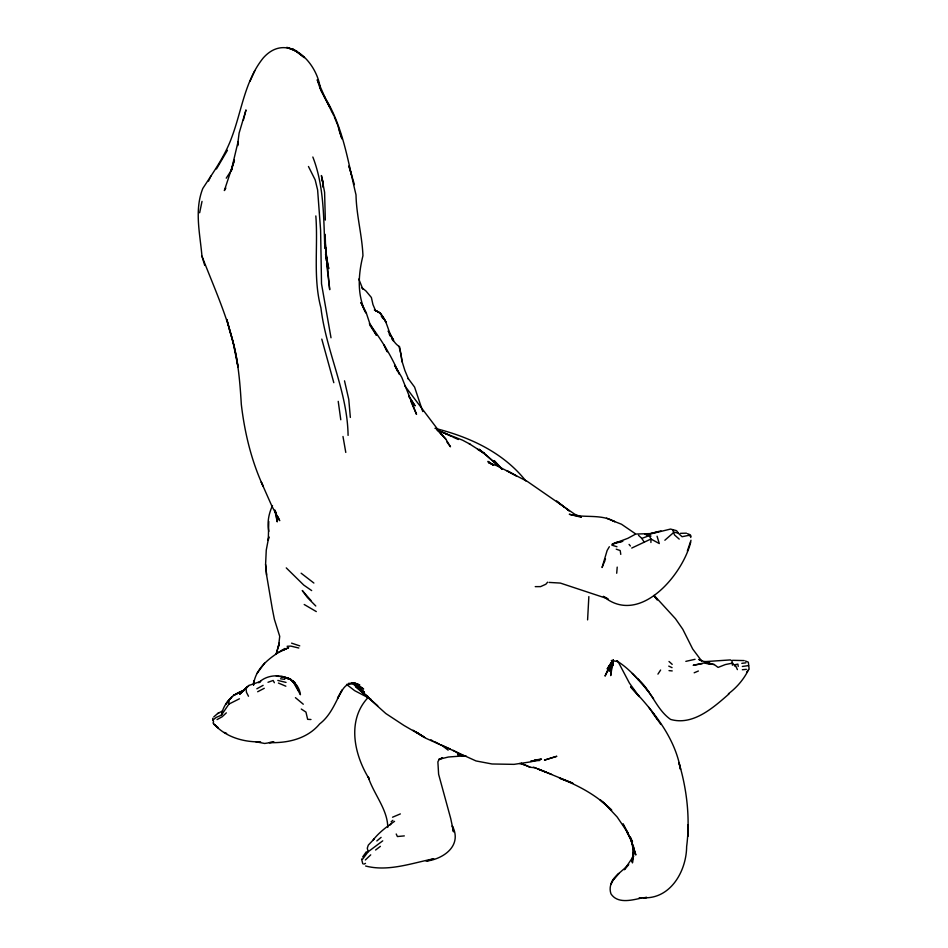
<?xml version="1.0" encoding="UTF-8"?>
<svg xmlns="http://www.w3.org/2000/svg" width="948" height="948" viewBox="0 0 948 948"><rect width="100%" height="100%" fill="white"/><g stroke="black" fill="none" stroke-linecap="round" stroke-linejoin="round"><path stroke-width="1.42" d="M650.92 542.517L650.932 539.021L649.261 535.632L645.019 534.198L651.015 536.094M325.318 220.078L324.607 192.349L321.408 175.534L323.268 184.647L322.249 178.959L322.474 181.293M268.77 521.388L268.284 540.396L268.829 536.876M276.271 515.12L276.306 512.264M253.685 683.662C256.079 667.037 271.401 656.502 284.91 648.479M213.584 721.973L212.684 718.311M588.85 596.6L587.594 619.885M279.21 643.218L276.224 654.001L279.21 643.218L278.582 646.287L279.719 636.345L274.387 619.305L272.313 608.806L266.589 575.069L265.594 564.51L266.258 550.148L268.734 537.149M212.648 720.302L216.191 717.435L221.394 715.171L228.895 704.103L229.013 700.987M253.543 685.084L253.744 680.842L253.519 685.167M616.71 573.244L617.207 567.105M611.59 666.918L610.713 675.604L612.989 660.981M611.887 664.027L612.183 661.135M728.396 693.806C737.153 687.264 744.488 678.495 749.098 668.565L748.327 662.154L745.424 661.017M690.772 537.516L690.393 534.838L687.442 533.688M732.401 665.212L732.057 660.993L730.434 659.915L704.459 661.657L709.199 662.142L703.712 661.443L698.806 659.417L701.662 660.993L692.692 649.001L682.797 629.271L675.474 618.724L654.12 595.391M237.877 145.577L238.315 142.958M387.744 827.462C387.768 809.426 373.405 793.737 368.097 776.602L369.317 779.138C354.185 754.916 346.494 720.302 368.168 697.432M199.649 212.779L202.019 201.379M604.516 561.465L602.063 567.532L607.135 550.48L609.339 546.723M612.112 661.834L611.176 665.994L612.432 661.882M243.387 120.088L246.006 109.921L239.109 133.099L237.747 143.776L238.114 141.56L231.051 171.375L234.429 160.105L224.344 190.56L225.849 188.071M691.009 540.253L687.359 550.989M690.725 542.078C682.513 575.306 639.236 626.344 603.39 596.363L607.004 598.283M243.743 690.618C232.438 693.438 223.301 704.056 221.394 715.171M612.313 661.799L609.137 671.196L613.238 660.709M604.172 562.365L605.488 558.929M272.503 505.545C268.782 513.615 266.969 522.549 268.817 531.366M612.918 660.756L611.804 663.399L613.155 660.815M607.846 669.726L605.037 676.102L613.309 659.962M329.691 107.171L320.839 90.048L325.448 98.651L317.236 79.727L320.294 89.017C317.699 62.556 287.374 31.059 263.354 57.828C244.797 80.71 241.799 110.821 231.679 137.543C224.972 156.136 213.418 172.05 202.801 188.462C194.174 210.231 200.064 233.718 201.948 256.161C215.883 292.292 232.805 327.996 237.984 366.888L233.244 343.176L226.856 319.5L229.819 331.29M633.548 856.245L631.724 861.376L633.643 851.517L632.411 862.929L633.311 845.498L634.331 853.899L630.444 837.451M249.988 81.362L254.811 70.673M208.536 181.104L210.847 176.127M362.669 856.921L366.366 851.766M221.631 712.351L222.282 711.083L217.602 713.548L213.715 716.972M227.425 150.305L216.464 168.969M633.655 855.902L624.365 869.719L627.777 865.714M609.102 667.214L613.238 660.104M382.731 840.84L368.132 851.778L362.48 859.362M611.898 662.297L613.309 660.021M612.491 660.91L607.407 668.956L612.562 660.78M226.24 178.165L232.023 169.313M657.936 674.123L660.614 670.035M612.408 660.993L607.301 668.743L613.557 660.709M257.074 673.412L264.575 663.15M746.586 672.227L748.683 669.537M547.636 582.167L545.858 584.241L540.573 586.622L535.241 586.634M628.749 864.564C620.928 872.527 606.59 880.443 610.95 893.822C617.646 904.131 631.889 900.138 641.82 897.981L638.822 898.325L646.832 897.448L643.479 897.78C670.698 899.048 686.447 870.88 686.636 846.6C690.263 818.551 686.992 789.589 678.898 762.583L680.534 769.397C674.869 736.797 652.591 710.313 630.61 686.873M389.841 825.175L391.465 823.421M729.213 693.735C713.536 707.457 693.071 725.943 670.58 719.414C656.087 709.223 651.288 690.274 637.649 678.969L643.514 685.131L653.539 698.676M365.336 859.978L370.727 854.859M664.856 540.241L674.052 532.148L678.152 533.131L682.062 536.71L688.521 535.407L690.95 536.13M294.01 682.821L292.636 680.877L300.421 694.706C297.968 675.32 271.211 670.046 258.662 682.738L260.676 681.422L248.945 685.463L239.654 694.28L247.262 686.755L246.077 688.758L246.48 692.336L248.483 696.247M226.335 712.86L222.152 716.771L217.045 719.603M248.945 685.463L240.804 692.55L242.688 691.08L233.374 695.405L243.79 690.63M376.83 840.959L381.108 837.368M391.121 821.809L392.875 820.34M375.598 850.012L380.385 846.351M394.558 821.335C386.772 826.644 379.01 832.474 373.216 839.916L374.235 838.909L368.31 845.118L367.291 848.176L368.132 851.778M657.071 536.224L659.287 543.548L650.932 539.021L631.735 548.062M256.837 688.793L263.117 685.345M257.655 691.756L264.267 688.295M217.602 713.548L218.763 712.943M228.895 704.103L239.441 698.783M392.543 817.212L400.352 813.917M278.285 652.556L288.642 647.674L281.876 650.482M283.049 650.221L286.13 648.716M363.878 864.149L365.513 863.367M612.053 544.211L616.591 542.28L622.836 541.261L613.072 543.891L627.849 538.31L635.693 534.056L652.283 533.534L670.532 529.067L676.54 530.667L678.507 533.155M694.173 672.796L698.392 671.006M638.525 535.336L641.808 538.417L649.261 535.632M267.988 682.287L273.142 680.474L274.363 682.726M427.465 860.76L433.71 858.781C411.657 863.201 388.088 871.911 365.608 865.998M658.552 531.567L648.598 534.234M426.173 861.151C443.64 859.054 462.671 845.533 452.279 825.803L453.535 831.846L450.738 818.634L438.616 774.255L437.881 761.872L438.829 759.976L442.55 757.808L438.806 759.348L448.416 757.014L464.591 755.805M685.831 661.36L695.062 659.31M661.005 530.904L648.622 534.08M742.343 666.456L748.565 665.603M534.305 760.142L541.474 759.075L530.833 761.848L514.006 764.361L492.048 763.981L476.026 760.948L425.19 737.947L417.215 732.697M741.798 663.339L745.922 662.818M742.343 669.738L746.36 669.347M404.31 835.899L397.402 836.539L396.217 833.991M530.939 760.841L539.874 760.379L534.257 760.462M611.27 660.483L618.215 661.68L616.532 660.744C629.531 668.648 639.521 680.783 649.143 692.372M702.385 663.647L693.189 665.306L703.807 663.019L710.964 663.6L705.81 663.399M706.307 663.422L708.914 663.268L706.13 663.256M287.114 646.287L290.799 646.098L298.821 648.017M680.451 533.345L686.399 533.167M549.129 582.416L560.351 583.079L608.213 598.923M732.531 660.318L744.156 660.578M260.593 741.834C243.15 742.331 224.439 736.691 212.945 722.886M310.968 719.508L307.65 719.342L305.955 712.09L301.286 709.045M457.185 752.57L458.18 755.046L463.394 755.497M530.205 767.276L521.175 763.365L530.205 767.276L535.904 767.785M669.027 670.627L672.215 670.923M276.318 676.149L278.582 676.422M280.478 678.78L284.708 679.349M280.146 676.694L288.334 678.116L294.733 682.465L288.334 678.116L282.611 676.919M458.18 755.046L466.12 756.184L462.885 755.603L452.978 750.235M606.519 518.177L614.778 521.684C600.795 513.591 584.11 518.39 569.298 514.254L581.171 517.241M714.282 664.56L705.513 663.031L714.282 664.56L718.086 667.416L725.327 664.572L732.685 663.079L735.221 666.515M255.806 741.763L264.682 743.469L274.019 742.023L269.362 742.604C287.742 743.256 307.318 738.8 319.654 723.928C330.828 715.385 335.628 701.97 342.062 690.037L337.512 698.32C341.292 692.55 344.148 683.318 352.478 683.39L348.248 683.532L356.164 683.828L359.813 684.966L354.801 683.046M277.823 680.415L286.047 682.418M611.851 545.147L616.958 546.735M519.587 763.495L524.896 764.953M291.581 643.147L299.758 645.872M434.966 428.33C469.45 436.909 503.246 452.386 525.808 480.885M616.236 549.165L620.205 550.551L620.774 554.39M533.57 767.252L551.641 774.374M470.421 444.387L462.506 440.156L437.206 430.25L446.887 434.03M612.882 520.855L621.509 524.244L635.219 533.629M546.332 772.265L537.635 768.828L572.853 783.226L559.45 778.118C578.647 785.56 597.027 795.502 611.709 810.173L600.238 799.875M224.356 732.472L226.631 733.373M581.243 516.873L574.82 514.278L527.278 481.394L497.297 465.93L488.35 462.494L493.564 465.172L487.936 461.392L492.652 464.757M285.846 686.198L278.416 683.046M452.848 437.064L458.334 439.505M440.571 744.642L450.442 749.086M442.799 432.418L451.592 436.483M668.755 666.112L672.037 667.653M374.401 309.984C390.197 315.779 385.8 338.104 399.618 346.802L402.26 362.029L404.843 370.384L408.446 379.034L408.185 378.477L414.584 387.104L422.761 411.539M370.798 699.079L354.694 690.677L346.518 684.385M375.491 310.565L380.124 312.935L386.109 322.166L380.124 312.935L374.555 309.949M434.468 741.585L439.351 744.109M506.67 470.587L516.613 475.979L508.057 471.334M416.077 731.951L424.586 737.402L403.943 725.445L385.789 713.5L355.607 686.471L377.731 705.774M468.94 443.534L484.345 453.417L502.073 469.07L479.131 449.257L484.345 453.417L477.519 449.281M304.213 604.504L316.3 611.579M354.765 683.544L363.641 688.995L355.168 683.164M412.996 730.197L424.586 737.402M430.973 739.807L433.236 741.265M367.848 696.425L360.252 690.464L368.618 697.941M311.667 590.58L303.775 585.094L286.26 567.888M398.99 346.34L401.028 354.753M313.883 583.044L301.132 573.208M443.391 746.514L448.143 750.152M564.617 507.31L556.535 501.054L569.227 510.889L566.928 509.1M303.289 704.222L295.432 697.657M353.545 682.88L364.447 692.336L353.438 682.797M602.276 801.735L607.822 806.736L600.333 799.946M669.004 661.479L672.203 664.358M679.218 539.104L674.526 534.968L672.642 529.707M352.016 682.631L363.949 693.936L352.016 682.655M606.293 805.362L617.16 816.986L628.169 833.245L623.026 823.883L631.581 841.504L635.835 854.978L631.463 841.018M315.791 605.997L307.389 597.489L302.258 590.509L310.956 600.463M291.771 680.415L290.432 679.064L292.896 681.908M632.316 673.471L638.952 680.309M502.167 468.999L494.062 460.538L501.753 468.845M445.738 439.031L437.158 429.598L445.738 439.031L450.478 446.792L446.923 442.029M630.61 686.956L639.189 696.626L629.389 683.046L618.084 661.621M653.729 595.605L657.379 599.93L653.954 595.771M629.069 544.401L630.384 545.989M441.555 434.421L404.855 385.943M391.832 338.851L393.373 340.972M381.345 316.276L382.968 318.528M657.296 719.378L652.425 712.375L660.851 724.462M648.811 707.338L653.8 714.271M408.707 396.193L415.082 405.851L408.849 396.24M369.945 325.294L376.451 335.296L369.791 323.493L366.165 312.544L360.904 302.507L365.11 311.691M641.808 538.417L644.071 541.936M362.776 863.782L361.567 859.006M393.621 340.19L388.194 330.971L392.993 339.254M308.467 166.493L315.174 179.883L317.627 190.003L320.602 230.139L321.514 283.831L331.006 337.784M369.353 323.659C381.06 339.313 391.595 356.045 399.179 374.176M295.373 684.764L298.786 690.855L296.428 686.613M389.178 334.04L390.505 336.445M410.875 401.336L416.528 414.347L401.751 377.304L394.546 365.087L397.627 371.462M332.061 112.054L333.838 115.715M387.116 351.613L384.047 345.036L387.258 351.672M737.402 669.62L735.162 664.678L737.888 664.11L738.219 666.456M329.975 107.835L324.441 96.862C343.105 126.309 347.916 161.681 356.01 194.85C356.401 215.386 362.136 235.27 362.942 255.735C358.202 274.92 356.969 294.709 365.869 312.959M330.188 108.297L331.705 111.686M277.918 516.696L279.696 520.689L271.922 506.196L261.269 482.117L263.153 486.265C251.315 460.562 244.608 432.466 241.313 404.381C239.844 379.816 237.794 355.192 229.89 331.61M375.728 311.11L372.931 304.498L371.379 297.494L365.999 291.024L362.053 287.813L362.8 289.057L358.794 279.056M334.36 116.983L337.512 124.603M338.851 129.651L341.979 138.906L339.953 132.4M337.915 125.906L339.135 129.805M351.518 175.036L348.9 165.959L354.41 184.623M201.948 256.161L204.732 265.416M312.84 157.013C323.932 185.476 323.564 216.239 324.785 246.302M274.884 510.036L277.586 519.397L275.75 512.513M630.467 837.57L631.581 841.504M333.803 382.684L321.787 339.1M344.503 380.823L348.769 399.392L350.345 417.428M326.065 256.256L328.719 268.651L325.579 251.895M274.908 510.759L277.231 521.874L276.461 516.47M342.986 436.483L345.783 452.421M325.531 254.017L327.261 264.954L324.785 237.735M338.223 401.348L340.782 419.763M401.004 354.623L401.976 361.804M326.61 263.449L329.703 289.685L325.626 247.416M348.082 435.381C347.43 391.097 326.076 351.364 320.934 307.887C312.899 277.882 318.196 246.563 315.826 215.931M324.607 243.162L325.128 247.819M265.594 564.51L266.589 575.069M324.737 245.757L324.974 248.518M322.794 184.813L322.984 187.194M325.65 249.478L326.432 260.653M612.74 661.586L612.894 665.733L612.882 661.313M325.188 234.334L325.591 248.435M688.26 824.831L687.738 836.255L688.26 824.831M612.432 880.988L610.761 884.543L613.557 878.82L618.914 873.369L612.432 880.988M230.21 698.795L225.814 704.08L231.715 697.076L230.21 698.795M556.642 756.338L544.519 760.095L556.642 756.338M290.918 48.656L286.723 47.4L297.317 51.63L290.918 48.656M285.976 677.856L281.698 676.505L289.626 679.313L285.976 677.856M299.698 53.775L293.098 49.095L304.379 57.627L299.698 53.775M218.301 727.839L214.224 724.473L218.301 727.839M295.421 684.42L292.683 680.794L297.269 687.205L295.421 684.42M632.435 841.54L627.41 832.735L632.435 841.54"/></g></svg>
